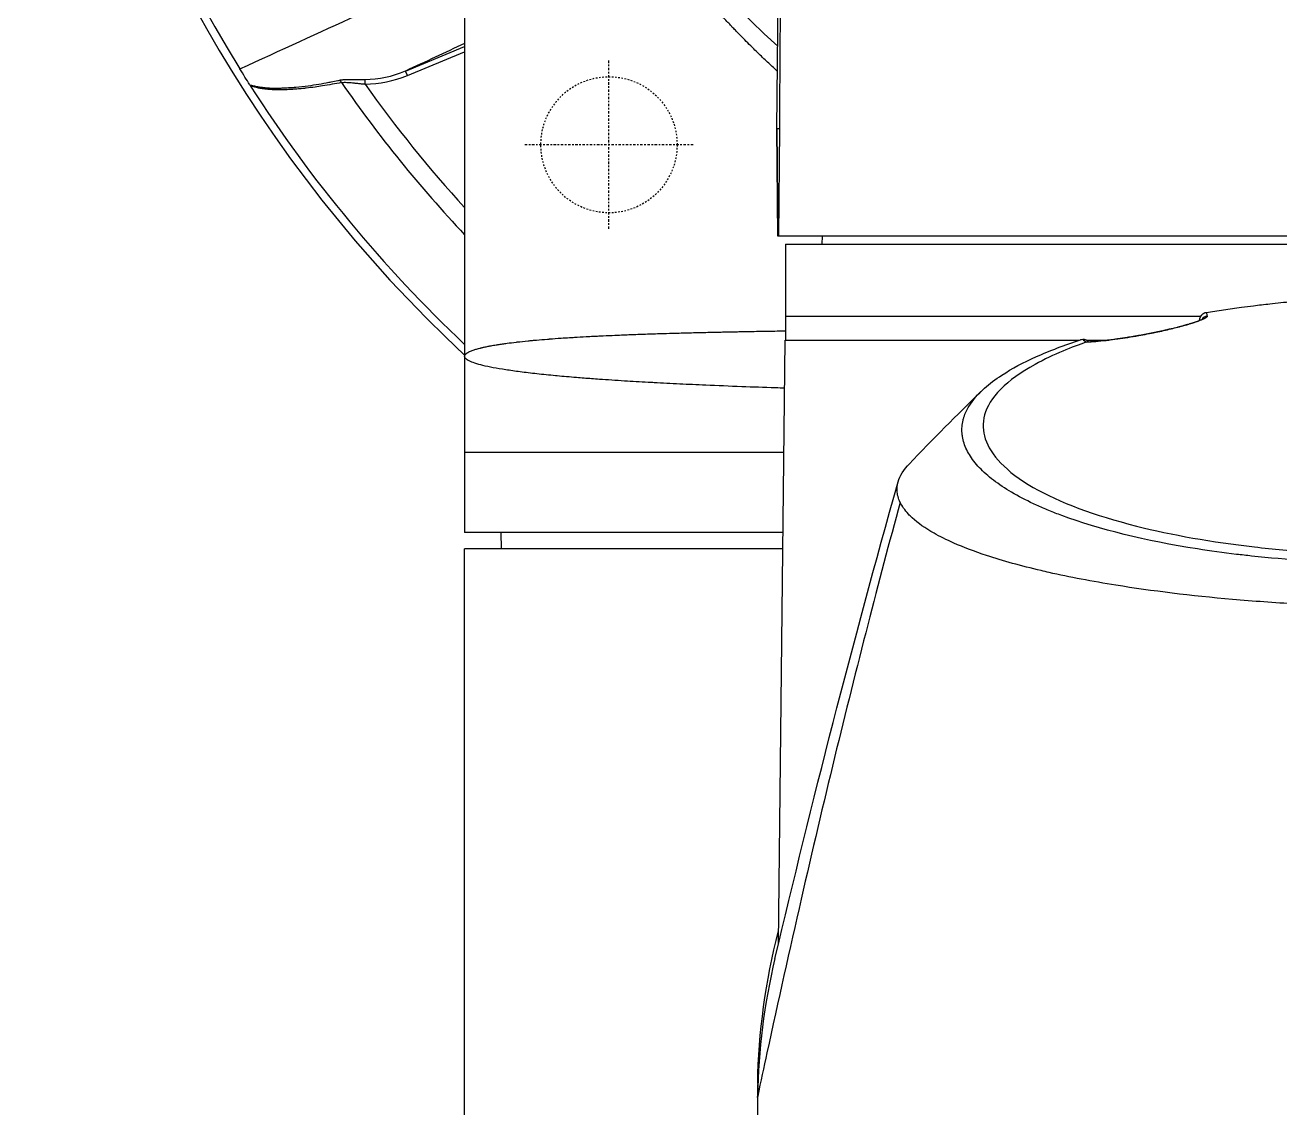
# Model space of a CAD drawing. Header units: millimetres. Extents: x 0 to 4378, y 0 to 2376.
# Drawn here: x 690.8 to 769.1, y 2056.3 to 2123.9 of the extents above; entities that cross this region are included whole.
import ezdxf

# ---------------------------------------------------------------- set-up
doc = ezdxf.new("R2010")
doc.units = ezdxf.units.MM
doc.header["$LTSCALE"] = 0.2
doc.linetypes.add('CENTER2', pattern=[1.125, 0.75, -0.125, 0.125, -0.125])
doc.linetypes.add('HIDDEN', pattern=[0.375, 0.25, -0.125])
doc.layers.add('02_Center Line', color=1, linetype='CENTER2')
doc.layers.add('03_Hidden Line', color=2, linetype='HIDDEN')

# ---------------------------------------------------------------- blocks, each defined once
blk = doc.blocks.new('A$Ce3085cef_1')
for p, q in [((-59, 0), (-59, -74.2)), ((-39.525, -49.001), (-39.136, -12.686)), ((-62.686, -45.397), (-59, -43.87)), ((-62.572, -45.674), (-59, -44.194)), ((-65.213, -46.213), (-65.214, -45.922)), ((-62.572, -45.674), (-62.686, -45.397)), ((-39.372, -49), (-39.525, -49.001)), ((-39.467, -55.7), (-39.525, -49.001)), ((-39.525, -49.001), (-39.467, -55.7)), ((-39.372, -49), (-39.432, -55.7)), ((-39.432, -55.7), (-39.467, -55.7)), ((-39.467, -55.7), (-39.467, -55.7)), ((39.467, -55.7), (-39.432, -55.7)), ((-39, -56.2), (39, -56.2)), ((-39, -56.2), (-39, -62.2)), ((-36.713, -55.7), (-36.721, -56.2)), ((-39, -60.7), (-13.099, -60.7)), ((-45.328, -61.735), (-45.328, -61.736)), ((-44.999, -61.727), (-44.999, -61.727)), ((-44.949, -61.726), (-44.949, -61.726)), ((-39.426, -99.837), (-39.006, -62.2)), ((-39.006, -62.2), (-20.658, -62.2)), ((-20.217, -62.2), (-18.969, -62.2)), ((-39.084, -69.2), (-59, -69.2)), ((-39.14, -74.2), (-59, -74.2)), ((-56.695, -75.2), (-56.713, -74.2)), ((-39.151, -75.2), (-59, -75.2)), ((-59, -148.4), (-59, -75.2)), ((-40.731, -109.446), (-40.731, -109.607))]:
    blk.add_line(p, q)
for radius, start, end in [(86.413, 313.06048, 226.93952), (59, 311.98884, 228.01116), (85.907, 148.20478, 211.79522), (81.076, 214.66612, 223.30498), (85.917, 212.63635, 226.62982), (79.927, 215.32313, 222.42381), (85.917, 228.00599, 228.00606)]:
    blk.add_arc((0, 0), radius, start, end)
for centre, major_axis, ratio, start_param, end_param in [((-67.608, -38.023), (1.196, 4.862), 0.9987, 3.28685, 3.286852), ((-66.872, -46.246), (-0.06, 0.294), 0.73863, 5.018432, 5.756015), ((-67.613, -14.18), (-2.944, 31.713), 0.454366, 3.103899, 3.281624), ((-67.821, -13.502), (-3.259, 32.677), 0.454652, 3.098, 3.27804), ((-72.214, -46.522), (-0.23, 0.343), 0.030296, 0.66307, 0.975161), ((-21.93, -508.296), (-9.688, -453.026), 0.011352, 3.300548, 3.300598), ((-12.618, -61.179), (-0.486, -0.116), 0.997252, 4.629129, 5.460146), ((-12.816, -60.673), (0.305, 0.13), 0.521676, 1.145879, 1.358318), ((-20.231, -62.402), (0.504, -0.094), 0.468371, 2.110491, 2.429026), ((-17.669, -61.618), (-3.368, 0.401), 0.417962, 0.649788, 0.766914), ((-19.629, -62.715), (0.693, -0.344), 0.329696, 2.707499, 2.831937), ((-16.875, -62.395), (-0.087, 0.492), 0.186346, 0, 0.125053)]:
    blk.add_ellipse(centre, major_axis=major_axis, ratio=ratio, start_param=start_param, end_param=end_param)
for points, knots in [([(-39.487, -45.42), (-39.573, -45.341), (-39.659, -45.262), (-39.745, -45.182), (-39.941, -45), (-40.138, -44.815), (-40.335, -44.628), (-40.547, -44.425), (-40.759, -44.22), (-40.972, -44.011), (-41.221, -43.766), (-41.47, -43.517), (-41.719, -43.263), (-41.787, -43.194), (-41.855, -43.125), (-41.921, -43.057), (-41.989, -42.987), (-42.055, -42.919), (-42.117, -42.854), (-42.187, -42.782), (-42.252, -42.714), (-42.31, -42.653), (-42.322, -42.64), (-42.334, -42.628), (-42.346, -42.615), (-42.368, -42.592), (-42.39, -42.568), (-42.413, -42.545), (-42.492, -42.462), (-42.568, -42.38), (-42.643, -42.3), (-42.74, -42.197), (-42.834, -42.097), (-42.925, -41.998), (-43.019, -41.896), (-43.11, -41.797), (-43.201, -41.697), (-43.286, -41.605), (-43.369, -41.512), (-43.453, -41.419), (-43.797, -41.037), (-44.143, -40.642), (-44.491, -40.235), (-44.833, -39.833), (-45.177, -39.419), (-45.521, -38.992), (-45.756, -38.702), (-45.991, -38.405), (-46.226, -38.102), (-46.328, -37.97), (-46.431, -37.836), (-46.533, -37.702), (-46.866, -37.264), (-47.199, -36.814), (-47.531, -36.352), (-47.675, -36.151), (-47.819, -35.949), (-47.962, -35.744), (-48.144, -35.483), (-48.325, -35.22), (-48.506, -34.952), (-48.69, -34.678), (-48.874, -34.401), (-49.057, -34.12), (-49.233, -33.849), (-49.409, -33.574), (-49.584, -33.295), (-49.725, -33.069), (-49.866, -32.841), (-50.007, -32.61), (-50.122, -32.42), (-50.237, -32.229), (-50.352, -32.036), (-50.544, -31.711), (-50.736, -31.381), (-50.926, -31.046), (-50.981, -30.95), (-51.035, -30.854), (-51.089, -30.758), (-51.333, -30.323), (-51.574, -29.88), (-51.812, -29.429), (-52.031, -29.014), (-52.247, -28.592), (-52.461, -28.163), (-52.526, -28.033), (-52.591, -27.902), (-52.655, -27.771), (-52.928, -27.213), (-53.197, -26.642), (-53.459, -26.06), (-53.54, -25.881), (-53.62, -25.702), (-53.699, -25.522), (-53.875, -25.122), (-54.048, -24.716), (-54.219, -24.304), (-54.316, -24.068), (-54.413, -23.83), (-54.509, -23.591), (-54.609, -23.341), (-54.708, -23.089), (-54.805, -22.835), (-54.942, -22.478), (-55.077, -22.117), (-55.209, -21.752), (-55.406, -21.211), (-55.597, -20.66), (-55.782, -20.101), (-55.808, -20.024), (-55.834, -19.946), (-55.859, -19.869), (-56.064, -19.241), (-56.262, -18.603), (-56.451, -17.954), (-56.512, -17.744), (-56.573, -17.533), (-56.632, -17.321), (-56.755, -16.884), (-56.874, -16.441), (-56.989, -15.995), (-57.116, -15.5), (-57.238, -15), (-57.355, -14.494), (-57.393, -14.331), (-57.43, -14.168), (-57.466, -14.004), (-57.608, -13.367), (-57.742, -12.721), (-57.866, -12.067), (-57.895, -11.92), (-57.922, -11.772), (-57.949, -11.623), (-58.048, -11.082), (-58.141, -10.535), (-58.227, -9.983), (-58.292, -9.571), (-58.352, -9.155), (-58.409, -8.737), (-58.539, -7.786), (-58.649, -6.819), (-58.737, -5.838), (-58.781, -5.357), (-58.819, -4.872), (-58.852, -4.384), (-58.87, -4.11), (-58.887, -3.836), (-58.902, -3.561), (-58.914, -3.35), (-58.925, -3.138), (-58.934, -2.926), (-58.956, -2.442), (-58.972, -1.955), (-58.984, -1.464), (-58.984, -1.434), (-58.985, -1.404), (-58.985, -1.374), (-58.99, -1.16), (-58.993, -0.947), (-58.996, -0.732), (-58.997, -0.611), (-58.998, -0.489), (-58.999, -0.366), (-59, -0.244), (-59, -0.121), (-59, 0)], [0.7300236, 0.7300236, 0.7300236, 0.7300236, 0.7317897, 0.7317897, 0.7317897, 0.7358249, 0.7358249, 0.7358249, 0.7401759, 0.7401759, 0.7401759, 0.7452724, 0.7452724, 0.7452724, 0.7466567, 0.7466567, 0.7466567, 0.7480812, 0.7480812, 0.7480812, 0.749665, 0.749665, 0.749665, 0.75, 0.75, 0.75, 0.7506459, 0.7506459, 0.7506459, 0.7529589, 0.7529589, 0.7529589, 0.755946, 0.755946, 0.755946, 0.7589945, 0.7589945, 0.7589945, 0.7618354, 0.7618354, 0.7618354, 0.7735028, 0.7735028, 0.7735028, 0.7850031, 0.7850031, 0.7850031, 0.7928389, 0.7928389, 0.7928389, 0.7962581, 0.7962581, 0.7962581, 0.8073769, 0.8073769, 0.8073769, 0.8121909, 0.8121909, 0.8121909, 0.818295, 0.818295, 0.818295, 0.8245188, 0.8245188, 0.8245188, 0.8305121, 0.8305121, 0.8305121, 0.8353667, 0.8353667, 0.8353667, 0.8393489, 0.8393489, 0.8393489, 0.8460586, 0.8460586, 0.8460586, 0.8479754, 0.8479754, 0.8479754, 0.8566014, 0.8566014, 0.8566014, 0.8645334, 0.8645334, 0.8645334, 0.8669361, 0.8669361, 0.8669361, 0.8771565, 0.8771565, 0.8771565, 0.8802819, 0.8802819, 0.8802819, 0.8872176, 0.8872176, 0.8872176, 0.891197, 0.891197, 0.891197, 0.895347, 0.895347, 0.895347, 0.9011786, 0.9011786, 0.9011786, 0.9098402, 0.9098402, 0.9098402, 0.9110384, 0.9110384, 0.9110384, 0.9207209, 0.9207209, 0.9207209, 0.9238523, 0.9238523, 0.9238523, 0.9303112, 0.9303112, 0.9303112, 0.9374604, 0.9374604, 0.9374604, 0.9397577, 0.9397577, 0.9397577, 0.9486937, 0.9486937, 0.9486937, 0.9507087, 0.9507087, 0.9507087, 0.9580528, 0.9580528, 0.9580528, 0.9635355, 0.9635355, 0.9635355, 0.9759881, 0.9759881, 0.9759881, 0.9820931, 0.9820931, 0.9820931, 0.9855078, 0.9855078, 0.9855078, 0.9881263, 0.9881263, 0.9881263, 0.9940946, 0.9940946, 0.9940946, 0.9944613, 0.9944613, 0.9944613, 0.9970645, 0.9970645, 0.9970645, 0.9985406, 0.9985406, 0.9985406, 1, 1, 1, 1]), ([(-39.109, -12.78), (-39.121, -14.324), (-39.133, -15.876), (-39.168, -20.41), (-39.19, -23.415), (-39.235, -29.489), (-39.258, -32.558), (-39.302, -38.763), (-39.324, -41.899), (-39.355, -46.371), (-39.363, -47.683), (-39.372, -49)], [0.2717126, 0.2717126, 0.2717126, 0.2717126, 0.3686379, 0.3686379, 0.5533958, 0.5533958, 0.738344, 0.738344, 0.9235709, 0.9235709, 1, 1, 1, 1]), ([(-72.401, -46.256), (-72.497, -46.101), (-72.596, -45.94), (-72.699, -45.773), (-72.803, -45.606), (-72.909, -45.435), (-73.015, -45.263)], [-0.1212579, -0.1212579, -0.1212579, -0.1212579, -0.0607336, -0.0607336, -0.0607336, 0, 0, 0, 0]), ([(-72.401, -46.256), (-72.325, -46.278), (-72.248, -46.298), (-72.17, -46.317), (-72.09, -46.335), (-72.01, -46.352), (-71.928, -46.367), (-71.849, -46.382), (-71.77, -46.394), (-71.689, -46.405), (-71.653, -46.41), (-71.616, -46.415), (-71.579, -46.42), (-71.537, -46.424), (-71.495, -46.429), (-71.452, -46.433), (-71.378, -46.44), (-71.303, -46.446), (-71.226, -46.451), (-71.205, -46.452), (-71.184, -46.453), (-71.163, -46.455), (-71.118, -46.457), (-71.076, -46.459), (-71.034, -46.46), (-71.005, -46.461), (-70.976, -46.462), (-70.948, -46.462), (-70.903, -46.463), (-70.858, -46.464), (-70.814, -46.464), (-70.768, -46.464), (-70.723, -46.464), (-70.677, -46.463), (-70.64, -46.463), (-70.603, -46.462), (-70.565, -46.462), (-70.487, -46.46), (-70.406, -46.457), (-70.323, -46.454), (-70.242, -46.451), (-70.159, -46.446), (-70.074, -46.441), (-70.015, -46.438), (-69.955, -46.434), (-69.894, -46.43), (-69.775, -46.422), (-69.656, -46.412), (-69.536, -46.401), (-69.28, -46.378), (-69.021, -46.348), (-68.758, -46.313), (-68.542, -46.284), (-68.323, -46.252), (-68.101, -46.215), (-67.893, -46.181), (-67.682, -46.143), (-67.468, -46.102), (-67.421, -46.093), (-67.374, -46.084), (-67.327, -46.075), (-67.19, -46.048), (-67.052, -46.02), (-66.912, -45.99), (-66.88, -45.984), (-66.847, -45.977), (-66.815, -45.97)], [0, 0, 0, 0, 0.0495997, 0.0495997, 0.0495997, 0.0996998, 0.0996998, 0.0996998, 0.1479286, 0.1479286, 0.1479286, 0.1695977, 0.1695977, 0.1695977, 0.1944017, 0.1944017, 0.1944017, 0.2379078, 0.2379078, 0.2379078, 0.25, 0.25, 0.25, 0.2753771, 0.2753771, 0.2753771, 0.2932173, 0.2932173, 0.2932173, 0.3221041, 0.3221041, 0.3221041, 0.3516573, 0.3516573, 0.3516573, 0.375, 0.375, 0.375, 0.4227995, 0.4227995, 0.4227995, 0.4685914, 0.4685914, 0.4685914, 0.5, 0.5, 0.5, 0.5610134, 0.5610134, 0.5610134, 0.691371, 0.691371, 0.691371, 0.7986024, 0.7986024, 0.7986024, 0.8993012, 0.8993012, 0.8993012, 0.9212891, 0.9212891, 0.9212891, 0.9852311, 0.9852311, 0.9852311, 1, 1, 1, 1]), ([(-66.683, -46.115), (-66.88, -46.156), (-67.075, -46.193), (-67.266, -46.228), (-67.47, -46.265), (-67.67, -46.3), (-67.868, -46.331), (-68.025, -46.355), (-68.179, -46.378), (-68.332, -46.399), (-68.519, -46.425), (-68.702, -46.448), (-68.883, -46.468), (-68.958, -46.476), (-69.032, -46.484), (-69.105, -46.491), (-69.223, -46.503), (-69.341, -46.514), (-69.456, -46.523), (-69.464, -46.524), (-69.471, -46.524), (-69.478, -46.525), (-69.515, -46.528), (-69.55, -46.53), (-69.584, -46.533), (-69.618, -46.535), (-69.651, -46.538), (-69.686, -46.54), (-69.717, -46.542), (-69.75, -46.544), (-69.785, -46.547), (-69.803, -46.548), (-69.823, -46.549), (-69.842, -46.55), (-69.944, -46.556), (-70.041, -46.561), (-70.135, -46.565), (-70.249, -46.569), (-70.359, -46.572), (-70.463, -46.573), (-70.618, -46.575), (-70.764, -46.573), (-70.901, -46.567), (-70.97, -46.564), (-71.036, -46.561), (-71.102, -46.557), (-71.153, -46.553), (-71.204, -46.55), (-71.254, -46.545), (-71.301, -46.541), (-71.346, -46.536), (-71.388, -46.532), (-71.427, -46.528), (-71.464, -46.523), (-71.501, -46.519), (-71.537, -46.514), (-71.572, -46.509), (-71.606, -46.504), (-71.639, -46.499), (-71.672, -46.494), (-71.705, -46.489), (-71.73, -46.485), (-71.755, -46.48), (-71.781, -46.475), (-71.829, -46.466), (-71.878, -46.457), (-71.928, -46.446), (-71.977, -46.435), (-72.026, -46.423), (-72.077, -46.411), (-72.124, -46.399), (-72.173, -46.386), (-72.222, -46.373), (-72.265, -46.361), (-72.308, -46.349), (-72.352, -46.335)], [0, 0, 0, 0, 0.0860212, 0.0860212, 0.0860212, 0.1773867, 0.1773867, 0.1773867, 0.25, 0.25, 0.25, 0.3384981, 0.3384981, 0.3384981, 0.375, 0.375, 0.375, 0.4338257, 0.4338257, 0.4338257, 0.4375, 0.4375, 0.4375, 0.4562759, 0.4562759, 0.4562759, 0.4745582, 0.4745582, 0.4745582, 0.4912236, 0.4912236, 0.4912236, 0.5, 0.5, 0.5, 0.5445312, 0.5445312, 0.5445312, 0.5987815, 0.5987815, 0.5987815, 0.6787887, 0.6787887, 0.6787887, 0.7184514, 0.7184514, 0.7184514, 0.75, 0.75, 0.75, 0.7796611, 0.7796611, 0.7796611, 0.8067015, 0.8067015, 0.8067015, 0.832703, 0.832703, 0.832703, 0.8569704, 0.8569704, 0.8569704, 0.875, 0.875, 0.875, 0.9087868, 0.9087868, 0.9087868, 0.9416334, 0.9416334, 0.9416334, 0.9729024, 0.9729024, 0.9729024, 0.9999998, 0.9999998, 0.9999998, 0.9999998]), ([(-66.815, -45.97), (-66.792, -45.965), (-66.768, -45.96), (-66.743, -45.956), (-66.719, -45.952), (-66.693, -45.949), (-66.667, -45.946), (-66.64, -45.942), (-66.612, -45.939), (-66.584, -45.937), (-66.554, -45.934), (-66.524, -45.932), (-66.493, -45.93), (-66.461, -45.928), (-66.427, -45.926), (-66.393, -45.925), (-66.359, -45.924), (-66.323, -45.923), (-66.288, -45.922), (-66.25, -45.921), (-66.212, -45.921), (-66.174, -45.92), (-66.142, -45.92), (-66.11, -45.92), (-66.078, -45.92), (-66.032, -45.919), (-65.985, -45.92), (-65.938, -45.92), (-65.889, -45.92), (-65.84, -45.92), (-65.791, -45.92), (-65.741, -45.921), (-65.692, -45.921), (-65.641, -45.921), (-65.592, -45.922), (-65.543, -45.922), (-65.493, -45.922), (-65.447, -45.922), (-65.4, -45.922), (-65.354, -45.922), (-65.307, -45.922), (-65.261, -45.922), (-65.214, -45.922)], [0, 0, 0, 0, 0.0625, 0.0625, 0.0625, 0.122015, 0.122015, 0.122015, 0.182135, 0.182135, 0.182135, 0.243265, 0.243265, 0.243265, 0.307449, 0.307449, 0.307449, 0.372844, 0.372844, 0.372844, 0.441719, 0.441719, 0.441719, 0.5, 0.5, 0.5, 0.584963, 0.584963, 0.584963, 0.67216, 0.67216, 0.67216, 0.759214, 0.759214, 0.759214, 0.843896, 0.843896, 0.843896, 0.922454, 0.922454, 0.922454, 1, 1, 1, 1]), ([(-66.683, -46.115), (-66.647, -46.111), (-66.607, -46.107), (-66.566, -46.105), (-66.521, -46.103), (-66.473, -46.102), (-66.424, -46.103), (-66.373, -46.104), (-66.319, -46.106), (-66.264, -46.109), (-66.207, -46.112), (-66.147, -46.117), (-66.087, -46.122), (-66.023, -46.127), (-65.959, -46.134), (-65.893, -46.141), (-65.823, -46.148), (-65.752, -46.156), (-65.681, -46.164), (-65.608, -46.172), (-65.534, -46.181), (-65.46, -46.188), (-65.385, -46.197), (-65.309, -46.204), (-65.235, -46.211), (-65.227, -46.211), (-65.22, -46.212), (-65.213, -46.213)], [0, 0, 0, 0, 0.1043306, 0.1043306, 0.1043306, 0.2162892, 0.2162892, 0.2162892, 0.331368, 0.331368, 0.331368, 0.4511731, 0.4511731, 0.4511731, 0.5760639, 0.5760639, 0.5760639, 0.7087184, 0.7087184, 0.7087184, 0.8454444, 0.8454444, 0.8454444, 0.9861051, 0.9861051, 0.9861051, 1, 1, 1, 1]), ([(-12.752, -60.474), (-12.397, -60.413), (-12.036, -60.355), (-11.305, -60.243), (-10.935, -60.19), (-10.31, -60.105), (-10.055, -60.072), (-9.47, -59.999), (-9.131, -59.959), (-8.329, -59.87), (-7.868, -59.822), (-7.141, -59.754), (-6.871, -59.73), (-5.643, -59.628), (-4.67, -59.563), (-2.705, -59.47), (-1.713, -59.441), (-0.601, -59.431), (-0.363, -59.429), (-0.124, -59.428), (-0.005, -59.428)], [-1.261636, -1.261636, -1.261636, -1.261636, -1.140232, -1.140232, -1.018717, -1.018717, -0.937038, -0.937038, -0.825786, -0.825786, -0.677804, -0.677804, -0.594491, -0.594491, -0.297871, -0.297871, 0, 0, 0.035566, 0.071132, 0.071132, 0.071132, 0.071132]), ([(-12.692, -60.686), (-12.691, -60.692), (-12.691, -60.699), (-12.694, -60.713), (-12.698, -60.72), (-12.707, -60.735), (-12.714, -60.743), (-12.73, -60.759), (-12.739, -60.768), (-12.761, -60.785), (-12.774, -60.794), (-12.802, -60.812), (-12.818, -60.821), (-12.847, -60.837), (-12.86, -60.844), (-12.887, -60.858), (-12.901, -60.865), (-12.936, -60.882), (-12.959, -60.892), (-13.008, -60.914), (-13.034, -60.925), (-13.088, -60.947), (-13.116, -60.958), (-13.174, -60.98), (-13.203, -60.991), (-13.266, -61.014), (-13.301, -61.026), (-13.37, -61.05), (-13.405, -61.062), (-13.445, -61.075), (-13.449, -61.076), (-13.476, -61.085), (-13.5, -61.093), (-13.547, -61.108), (-13.571, -61.116), (-13.62, -61.131), (-13.645, -61.139), (-13.682, -61.151), (-13.694, -61.154), (-13.732, -61.166), (-13.758, -61.174), (-13.811, -61.189), (-13.838, -61.197), (-13.882, -61.21), (-13.899, -61.215), (-13.942, -61.227), (-13.967, -61.235), (-14.019, -61.249), (-14.045, -61.257), (-14.097, -61.271), (-14.123, -61.278), (-14.177, -61.293), (-14.203, -61.3), (-14.258, -61.315), (-14.286, -61.322), (-14.325, -61.333), (-14.336, -61.336), (-14.375, -61.346), (-14.404, -61.354), (-14.463, -61.369), (-14.493, -61.377), (-14.533, -61.387), (-14.542, -61.389), (-14.609, -61.406), (-14.668, -61.421), (-14.787, -61.451), (-14.846, -61.465), (-14.932, -61.486), (-14.958, -61.492), (-15.008, -61.504), (-15.031, -61.509), (-15.076, -61.52), (-15.099, -61.525), (-15.128, -61.532), (-15.135, -61.533), (-15.164, -61.54), (-15.186, -61.545), (-15.232, -61.556), (-15.255, -61.561), (-15.303, -61.572), (-15.327, -61.577), (-15.377, -61.589), (-15.403, -61.594), (-15.438, -61.602), (-15.447, -61.604), (-15.497, -61.615), (-15.538, -61.624), (-15.638, -61.646), (-15.696, -61.659), (-15.76, -61.672), (-15.764, -61.673), (-15.788, -61.678), (-15.806, -61.682), (-15.842, -61.69), (-15.86, -61.693), (-15.895, -61.701), (-15.913, -61.704), (-15.949, -61.712), (-15.966, -61.715), (-16.003, -61.723), (-16.021, -61.727), (-16.056, -61.734), (-16.073, -61.737), (-16.226, -61.768), (-16.363, -61.795), (-16.637, -61.848), (-16.775, -61.873), (-16.933, -61.901), (-16.953, -61.905), (-16.973, -61.908)], [0, 0, 0, 0, 0.038115, 0.038115, 0.075605, 0.075605, 0.112655, 0.112655, 0.149359, 0.149359, 0.186016, 0.186016, 0.222871, 0.222871, 0.25, 0.25, 0.275957, 0.275957, 0.314389, 0.314389, 0.352947, 0.352947, 0.390327, 0.390327, 0.425518, 0.425518, 0.462759, 0.462759, 0.49675, 0.49675, 0.5, 0.5, 0.521578, 0.521578, 0.543031, 0.543031, 0.564061, 0.564061, 0.573987, 0.573987, 0.594266, 0.594266, 0.613774, 0.613774, 0.625, 0.625, 0.642214, 0.642214, 0.659554, 0.659554, 0.67675, 0.67675, 0.693701, 0.693701, 0.7101, 0.7101, 0.716202, 0.716202, 0.731672, 0.731672, 0.746156, 0.746156, 0.75, 0.75, 0.776323, 0.776323, 0.801617, 0.801617, 0.8125, 0.8125, 0.822297, 0.822297, 0.832341, 0.832341, 0.835296, 0.835296, 0.845222, 0.845222, 0.854706, 0.854706, 0.863836, 0.863836, 0.872439, 0.872439, 0.875, 0.875, 0.887583, 0.887583, 0.904963, 0.904963, 0.90625, 0.90625, 0.911965, 0.911965, 0.917839, 0.917839, 0.923591, 0.923591, 0.928893, 0.928893, 0.933682, 0.933682, 0.9375, 0.9375, 0.966767, 0.966767, 0.995836, 0.995836, 1, 1, 1, 1]), ([(-16.962, -61.903), (-16.614, -61.841), (-16.25, -61.771), (-15.568, -61.629), (-15.24, -61.555), (-14.647, -61.413), (-14.374, -61.342), (-13.887, -61.207), (-13.672, -61.141), (-13.301, -61.018), (-13.153, -60.959), (-13.016, -60.895), (-12.984, -60.875), (-12.98, -60.872), (-12.98, -60.872), (-12.98, -60.872)], [0, 0, 0, 0, 0.1080701, 0.1080701, 0.2113878, 0.2113878, 0.313987, 0.313987, 0.4245448, 0.4245448, 0.5528609, 0.5528609, 0.6252612, 0.6252612, 0.6304092, 0.6304092, 0.6304092, 0.6304092]), ([(-12.818, -60.49), (-12.829, -60.493), (-12.841, -60.497), (-12.853, -60.501), (-12.865, -60.506), (-12.877, -60.511), (-12.89, -60.517), (-12.902, -60.522), (-12.914, -60.529), (-12.927, -60.536), (-12.939, -60.543), (-12.952, -60.551), (-12.964, -60.559), (-12.975, -60.567), (-12.985, -60.575), (-12.996, -60.583), (-13.006, -60.592), (-13.015, -60.6), (-13.025, -60.609), (-13.034, -60.618), (-13.042, -60.627), (-13.05, -60.636), (-13.052, -60.638), (-13.054, -60.64), (-13.056, -60.642), (-13.063, -60.651), (-13.07, -60.659), (-13.076, -60.667), (-13.08, -60.672), (-13.083, -60.677), (-13.086, -60.681), (-13.089, -60.685), (-13.092, -60.689), (-13.095, -60.693), (-13.097, -60.697), (-13.1, -60.701), (-13.103, -60.706), (-13.105, -60.71), (-13.108, -60.715), (-13.111, -60.72), (-13.114, -60.725), (-13.117, -60.73), (-13.12, -60.736), (-13.123, -60.742), (-13.126, -60.749), (-13.13, -60.756), (-13.133, -60.762), (-13.136, -60.77), (-13.14, -60.778), (-13.143, -60.786), (-13.147, -60.795), (-13.15, -60.805), (-13.155, -60.819), (-13.159, -60.831), (-13.162, -60.843), (-13.165, -60.855), (-13.167, -60.867), (-13.169, -60.877), (-13.172, -60.888), (-13.173, -60.898), (-13.174, -60.907), (-13.175, -60.917), (-13.176, -60.925), (-13.177, -60.932), (-13.177, -60.939), (-13.178, -60.945), (-13.178, -60.95), (-13.178, -60.954), (-13.178, -60.958), (-13.178, -60.96), (-13.178, -60.962), (-13.178, -60.963), (-13.178, -60.963)], [0.0000384, 0.0000384, 0.0000384, 0.0000384, 0.0626256, 0.0626256, 0.0626256, 0.1247706, 0.1247706, 0.1247706, 0.1863321, 0.1863321, 0.1863321, 0.2499394, 0.2499394, 0.2499394, 0.3089338, 0.3089338, 0.3089338, 0.3673948, 0.3673948, 0.3673948, 0.4262297, 0.4262297, 0.4262297, 0.4407612, 0.4407612, 0.4407612, 0.5, 0.5, 0.5, 0.534744, 0.534744, 0.534744, 0.5713232, 0.5713232, 0.5713232, 0.6072655, 0.6072655, 0.6072655, 0.6407709, 0.6407709, 0.6407709, 0.6705082, 0.6705082, 0.6705082, 0.6985535, 0.6985535, 0.6985535, 0.7242768, 0.7242768, 0.7242768, 0.75, 0.75, 0.75, 0.783676, 0.783676, 0.783676, 0.8192693, 0.8192693, 0.8192693, 0.8568548, 0.8568548, 0.8568548, 0.8967059, 0.8967059, 0.8967059, 0.9370394, 0.9370394, 0.9370394, 0.9773546, 0.9773546, 0.9773546, 1, 1, 1, 1]), ([(-59, -63.2), (-59, -63.196), (-59, -63.191), (-58.999, -63.185), (-58.999, -63.184), (-58.998, -63.176), (-58.997, -63.17), (-58.993, -63.152), (-58.989, -63.141), (-58.978, -63.117), (-58.971, -63.105), (-58.962, -63.093), (-58.961, -63.092), (-58.953, -63.08), (-58.944, -63.07), (-58.912, -63.036), (-58.885, -63.013), (-58.819, -62.968), (-58.781, -62.945), (-58.705, -62.907), (-58.671, -62.891), (-58.567, -62.847), (-58.492, -62.819), (-58.343, -62.769), (-58.271, -62.748), (-58.151, -62.714), (-58.107, -62.702), (-58.035, -62.684), (-58.009, -62.677), (-57.971, -62.668), (-57.96, -62.665), (-57.923, -62.656), (-57.896, -62.65), (-57.839, -62.637), (-57.81, -62.63), (-57.698, -62.605), (-57.614, -62.588), (-57.494, -62.564), (-57.462, -62.557), (-57.405, -62.547), (-57.38, -62.542), (-57.251, -62.518), (-57.141, -62.499), (-56.994, -62.475), (-56.96, -62.47), (-56.831, -62.45), (-56.734, -62.435), (-56.544, -62.408), (-56.452, -62.395), (-56.174, -62.358), (-55.982, -62.335), (-55.766, -62.31), (-55.747, -62.307), (-55.508, -62.28), (-55.278, -62.256), (-54.999, -62.228), (-54.958, -62.224), (-54.88, -62.217), (-54.844, -62.213), (-54.775, -62.207), (-54.743, -62.204), (-54.681, -62.198), (-54.648, -62.195), (-54.584, -62.189), (-54.553, -62.186), (-54.517, -62.183), (-54.513, -62.183), (-54.291, -62.163), (-54.068, -62.144), (-53.816, -62.124), (-53.792, -62.123), (-53.746, -62.119), (-53.723, -62.117), (-53.466, -62.097), (-53.227, -62.08), (-52.812, -62.051), (-52.638, -62.04), (-52.362, -62.022), (-52.26, -62.016), (-51.917, -61.995), (-51.672, -61.981), (-51.38, -61.965), (-51.335, -61.963), (-51.224, -61.957), (-51.157, -61.954), (-50.965, -61.944), (-50.84, -61.937), (-50.611, -61.926), (-50.507, -61.921), (-50.386, -61.915), (-50.369, -61.915), (-50.112, -61.903), (-49.869, -61.892), (-49.612, -61.881), (-49.598, -61.88), (-49.422, -61.873), (-49.258, -61.866), (-48.799, -61.847), (-48.501, -61.836), (-48.123, -61.822), (-48.043, -61.819), (-47.632, -61.804), (-47.301, -61.793), (-46.722, -61.775), (-46.474, -61.767), (-46.193, -61.759), (-46.16, -61.758), (-45.788, -61.748), (-45.45, -61.739), (-44.771, -61.721), (-44.431, -61.713), (-43.749, -61.697), (-43.406, -61.69), (-42.971, -61.681), (-42.875, -61.679), (-42.683, -61.675), (-42.586, -61.673), (-42.463, -61.67), (-42.438, -61.67), (-42.328, -61.668), (-42.243, -61.666), (-42.103, -61.663), (-42.046, -61.662), (-41.928, -61.66), (-41.869, -61.659), (-41.779, -61.657), (-41.749, -61.657), (-41.309, -61.648), (-40.898, -61.641), (-40.437, -61.633), (-40.386, -61.632), (-39.969, -61.626), (-39.605, -61.62), (-39.161, -61.613), (-39.08, -61.612), (-39, -61.611)], [0, 0, 0, 0, 0.0012814, 0.0012814, 0.0017415, 0.0017415, 0.0034988, 0.0034988, 0.0070467, 0.0070467, 0.0106522, 0.0106522, 0.0109631, 0.0109631, 0.0141837, 0.0141837, 0.0213771, 0.0213771, 0.0286463, 0.0286463, 0.0339572, 0.0339572, 0.0434424, 0.0434424, 0.0510398, 0.0510398, 0.0552919, 0.0552919, 0.05767, 0.05767, 0.0586372, 0.0586372, 0.0609577, 0.0609577, 0.0634391, 0.0634391, 0.0701014, 0.0701014, 0.0725052, 0.0725052, 0.07428, 0.07428, 0.0818739, 0.0818739, 0.0840868, 0.0840868, 0.090289, 0.090289, 0.0958415, 0.0958415, 0.1067075, 0.1067075, 0.1077009, 0.1077009, 0.119724, 0.119724, 0.1217971, 0.1217971, 0.1235333, 0.1235333, 0.125, 0.125, 0.1262598, 0.1262598, 0.1273818, 0.1273818, 0.1275195, 0.1275195, 0.1351712, 0.1351712, 0.1359805, 0.1359805, 0.1367264, 0.1367264, 0.144549, 0.144549, 0.150055, 0.150055, 0.1532298, 0.1532298, 0.160733, 0.160733, 0.1620884, 0.1620884, 0.1640909, 0.1640909, 0.1678459, 0.1678459, 0.1709154, 0.1709154, 0.1714135, 0.1714135, 0.1785232, 0.1785232, 0.1789216, 0.1789216, 0.183661, 0.183661, 0.1922169, 0.1922169, 0.194515, 0.194515, 0.2039645, 0.2039645, 0.2110305, 0.2110305, 0.2119806, 0.2119806, 0.2216374, 0.2216374, 0.231411, 0.231411, 0.241374, 0.241374, 0.2441835, 0.2441835, 0.2469641, 0.2469641, 0.2476621, 0.2476621, 0.25, 0.25, 0.251351, 0.251351, 0.2525954, 0.2525954, 0.2532003, 0.2532003, 0.2615735, 0.2615735, 0.2626137, 0.2626137, 0.2700728, 0.2700728, 0.2717235, 0.2717235, 0.2717235, 0.2717235]), ([(-3.068, -76.105), (-3.654, -76.089), (-4.237, -76.069), (-5.398, -76.016), (-5.976, -75.985), (-7.696, -75.874), (-8.824, -75.777), (-10.238, -75.626), (-10.551, -75.591), (-11.689, -75.454), (-12.5, -75.342), (-16.549, -74.707), (-19.429, -73.997), (-22.029, -73.031), (-22.301, -72.925), (-22.832, -72.707), (-23.087, -72.597), (-23.836, -72.256), (-24.302, -72.019), (-25.154, -71.532), (-25.54, -71.283), (-26.232, -70.772), (-26.536, -70.512), (-27.062, -69.981), (-27.284, -69.71), (-27.635, -69.166), (-27.765, -68.894), (-27.897, -68.483), (-27.93, -68.344), (-27.964, -68.134), (-27.972, -68.066), (-27.989, -67.86), (-27.989, -67.725), (-27.967, -67.452), (-27.945, -67.314), (-27.897, -67.116), (-27.88, -67.054), (-27.823, -66.876), (-27.775, -66.757), (-27.67, -66.533), (-27.614, -66.427), (-27.318, -65.938), (-26.993, -65.559), (-26.264, -64.909), (-25.902, -64.636), (-24.878, -63.969), (-24.156, -63.582), (-22.924, -63.031), (-22.489, -62.852), (-21.572, -62.506), (-21.088, -62.338), (-20.583, -62.176)], [0.000007, 0.000007, 0.000007, 0.000007, 0.177121, 0.177121, 0.354236, 0.354236, 0.708781, 0.708781, 0.809982, 0.809982, 1.079447, 1.079447, 2.190962, 2.190962, 2.323103, 2.323103, 2.454893, 2.454893, 2.723503, 2.723503, 2.991439, 2.991439, 3.260082, 3.260082, 3.532073, 3.532073, 3.798573, 3.798573, 3.934249, 3.934249, 4.003836, 4.003836, 4.140094, 4.140094, 4.281027, 4.281027, 4.344095, 4.344095, 4.4675, 4.4675, 4.580149, 4.580149, 4.986965, 4.986965, 5.291419, 5.291419, 5.747573, 5.747573, 5.975445, 5.975445, 6.202843, 6.202843, 6.202843, 6.202843]), ([(-20.255, -62.317), (-21.041, -62.595), (-22.267, -63.064), (-24.315, -64.193), (-25.034, -64.711), (-26.656, -66.348), (-26.84, -67.397), (-26.201, -69.345), (-25.258, -70.388), (-21.917, -72.308), (-19.728, -73.127), (-14.889, -74.347), (-12.404, -74.786), (-8.579, -75.222), (-7.385, -75.328), (-4.95, -75.49), (-3.697, -75.545), (-1.649, -75.596), (-0.83, -75.606), (-0.009, -75.606)], [-6.298185, -6.298185, -6.298185, -6.298185, -5.62338, -5.62338, -5.107672, -5.107672, -4.04946, -4.04946, -2.934387, -2.934387, -1.887256, -1.887256, -1.012101, -1.012101, -0.630052, -0.630052, -0.246202, -0.246202, -0.000001, -0.000001, -0.000001, -0.000001]), ([(-20.168, -62.23), (-20.169, -62.229), (-20.169, -62.229), (-20.17, -62.228), (-20.178, -62.223), (-20.187, -62.217), (-20.195, -62.212), (-20.212, -62.202), (-20.229, -62.194), (-20.246, -62.186), (-20.263, -62.179), (-20.281, -62.172), (-20.299, -62.167), (-20.317, -62.162), (-20.335, -62.158), (-20.352, -62.155), (-20.37, -62.152), (-20.388, -62.15), (-20.406, -62.15), (-20.421, -62.149), (-20.437, -62.15), (-20.452, -62.151)], [0.4995769, 0.4995769, 0.4995769, 0.4995769, 0.5029897, 0.5029897, 0.5029897, 0.5489876, 0.5489876, 0.5489876, 0.6388096, 0.6388096, 0.6388096, 0.7297889, 0.7297889, 0.7297889, 0.8215701, 0.8215701, 0.8215701, 0.9155073, 0.9155073, 0.9155073, 0.9999673, 0.9999673, 0.9999673, 0.9999673]), ([(-16.973, -61.908), (-17.047, -61.922), (-17.12, -61.934), (-17.267, -61.959), (-17.34, -61.972), (-17.472, -61.994), (-17.531, -62.003), (-17.622, -62.018), (-17.654, -62.023), (-17.719, -62.033), (-17.752, -62.038), (-17.818, -62.049), (-17.851, -62.054), (-17.916, -62.064), (-17.949, -62.069), (-17.997, -62.076), (-18.012, -62.078), (-18.062, -62.085), (-18.095, -62.09), (-18.156, -62.099), (-18.184, -62.103), (-18.304, -62.12), (-18.397, -62.133), (-18.494, -62.146), (-18.499, -62.147), (-18.568, -62.156), (-18.631, -62.164), (-18.752, -62.18), (-18.81, -62.187), (-18.888, -62.196), (-18.909, -62.199), (-18.936, -62.202), (-18.943, -62.203), (-18.966, -62.206), (-18.984, -62.208), (-19.02, -62.212), (-19.039, -62.214), (-19.074, -62.218), (-19.092, -62.22), (-19.128, -62.224), (-19.145, -62.226), (-19.16, -62.228), (-19.161, -62.228), (-19.245, -62.237), (-19.327, -62.246), (-19.489, -62.262), (-19.57, -62.27), (-19.671, -62.279), (-19.693, -62.28), (-19.774, -62.287), (-19.832, -62.292), (-19.944, -62.3), (-19.997, -62.304), (-20.099, -62.31), (-20.148, -62.313), (-20.215, -62.316), (-20.235, -62.317), (-20.255, -62.317)], [0, 0, 0, 0, 0.0447982, 0.0447982, 0.0890691, 0.0890691, 0.125, 0.125, 0.1438235, 0.1438235, 0.162372, 0.162372, 0.1809558, 0.1809558, 0.1998559, 0.1998559, 0.2090035, 0.2090035, 0.2302048, 0.2302048, 0.25, 0.25, 0.321519, 0.321519, 0.3256794, 0.3256794, 0.375, 0.375, 0.4207665, 0.4207665, 0.4375, 0.4375, 0.442409, 0.442409, 0.4555352, 0.4555352, 0.4686943, 0.4686943, 0.4824178, 0.4824178, 0.4990105, 0.4990105, 0.5, 0.5, 0.60237, 0.60237, 0.708141, 0.708141, 0.7377626, 0.7377626, 0.8181353, 0.8181353, 0.8954072, 0.8954072, 0.9686926, 0.9686926, 0.9999993, 0.9999993, 0.9999993, 0.9999993]), ([(-20.169, -62.302), (-19.867, -62.29), (-19.467, -62.257), (-18.764, -62.176), (-18.522, -62.145), (-17.866, -62.054), (-17.421, -61.984), (-16.962, -61.903)], [0, 0, 0, 0, 0.1985128, 0.1985128, 0.2907772, 0.2907772, 0.4329691, 0.4329691, 0.4329691, 0.4329691]), ([(-39.039, -65.188), (-39.235, -65.182), (-39.43, -65.175), (-39.623, -65.169), (-40.338, -65.145), (-41.036, -65.12), (-41.716, -65.094), (-42.488, -65.065), (-43.237, -65.034), (-44.518, -64.978), (-45.059, -64.953), (-45.587, -64.928), (-46.134, -64.901), (-46.667, -64.874), (-47.245, -64.843), (-47.302, -64.84), (-47.87, -64.809), (-48.367, -64.78), (-48.911, -64.746), (-48.973, -64.743), (-49.035, -64.739), (-49.303, -64.722), (-49.567, -64.705), (-50.087, -64.67), (-50.343, -64.652), (-50.594, -64.635), (-50.923, -64.611), (-51.242, -64.587), (-51.712, -64.551), (-51.871, -64.538), (-52.027, -64.525), (-52.444, -64.491), (-52.843, -64.456), (-53.258, -64.418), (-53.292, -64.415), (-53.326, -64.411), (-53.737, -64.373), (-54.127, -64.333), (-54.494, -64.293), (-54.862, -64.252), (-55.208, -64.211), (-55.533, -64.169), (-55.857, -64.126), (-56.16, -64.084), (-56.441, -64.04), (-56.722, -63.997), (-56.981, -63.952), (-57.217, -63.907), (-57.454, -63.863), (-57.668, -63.817), (-57.858, -63.771), (-58.048, -63.724), (-58.215, -63.677), (-58.357, -63.63), (-58.499, -63.582), (-58.618, -63.534), (-58.714, -63.486), (-58.761, -63.462), (-58.803, -63.438), (-58.839, -63.414), (-58.874, -63.39), (-58.904, -63.366), (-58.928, -63.342), (-58.952, -63.319), (-58.97, -63.295), (-58.982, -63.271), (-58.988, -63.259), (-58.992, -63.247), (-58.996, -63.235), (-58.997, -63.229), (-58.998, -63.224), (-58.999, -63.218), (-59, -63.212), (-59, -63.207), (-59, -63.201), (-59, -63.2), (-59, -63.2), (-59, -63.2), (-59, -63.2)], [0.13459344, 0.13459344, 0.13459344, 0.13459344, 0.13537219, 0.13537219, 0.13537219, 0.1382538, 0.1382538, 0.1382538, 0.14152247, 0.14152247, 0.14401703, 0.14401703, 0.14401703, 0.14660373, 0.14660373, 0.14689341, 0.14689341, 0.14945138, 0.14945138, 0.14978026, 0.14978026, 0.14978026, 0.15121449, 0.15121449, 0.15265585, 0.15266187, 0.15266187, 0.15455519, 0.15455519, 0.15554349, 0.15554349, 0.15554349, 0.15818691, 0.15818691, 0.1584251, 0.1584251, 0.1584251, 0.16130671, 0.16130671, 0.16130671, 0.16418833, 0.16418833, 0.16418833, 0.16706994, 0.16706994, 0.16706994, 0.16995156, 0.16995156, 0.16995156, 0.17283317, 0.17283317, 0.17283317, 0.17571479, 0.17571479, 0.17571479, 0.1785964, 0.1785964, 0.1785964, 0.18003721, 0.18003721, 0.18003721, 0.18147802, 0.18147802, 0.18147802, 0.18291882, 0.18291882, 0.18291882, 0.18363923, 0.18363923, 0.18363923, 0.18399943, 0.18399943, 0.18399943, 0.18433614, 0.18433614, 0.18435816, 0.18435816, 0.18435963, 0.18435963, 0.18435963, 0.18435963]), ([(-31.839, -72.312), (-31.945, -72.063), (-32.025, -71.841), (-32.034, -71.531), (-32.034, -71.495), (-32.03, -71.365), (-32.019, -71.269), (-31.921, -70.794), (-31.716, -70.416), (-31.354, -70.003), (-31.319, -69.965), (-31.283, -69.927)], [0.0002846, 0.0002846, 0.0002846, 0.0002846, 0.3210006, 0.3210006, 0.3626799, 0.3626799, 0.4738586, 0.4738586, 0.9185846, 0.9185846, 0.9637026, 0.9637026, 0.9637026, 0.9637026]), ([(-31.839, -72.312), (-32.518, -74.801), (-33.191, -77.346), (-34.555, -82.648), (-35.245, -85.409), (-36.63, -91.116), (-37.325, -94.064), (-38.733, -100.209), (-39.445, -103.41), (-40.34, -107.558), (-40.533, -108.458), (-40.725, -109.361)], [0.0000003, 0.0000003, 0.0000003, 0.0000003, 0.2202609, 0.2202609, 0.4494903, 0.4494903, 0.6850729, 0.6850729, 0.9320106, 0.9320106, 1, 1, 1, 1]), ([(-3.068, -78.826), (-4.445, -78.79), (-5.82, -78.728), (-8.493, -78.574), (-9.811, -78.482), (-13.686, -78.141), (-16.132, -77.842), (-19.871, -77.241), (-21.266, -76.975), (-22.721, -76.648), (-22.884, -76.61), (-24.294, -76.279), (-25.43, -75.963), (-27.197, -75.378), (-27.883, -75.119), (-28.947, -74.65), (-29.359, -74.445), (-30.276, -73.926), (-30.729, -73.608), (-31.169, -73.202), (-31.251, -73.121), (-31.44, -72.915), (-31.538, -72.79), (-31.704, -72.554), (-31.78, -72.431), (-31.839, -72.312)], [0.000006, 0.000006, 0.000006, 0.000006, 0.415915, 0.415915, 0.829157, 0.829157, 1.642303, 1.642303, 2.181975, 2.181975, 2.250978, 2.250978, 2.784949, 2.784949, 3.180899, 3.180899, 3.475323, 3.475323, 3.911917, 3.911917, 4.020234, 4.020234, 4.184358, 4.184358, 4.345765, 4.345765, 4.345765, 4.345765]), ([(-40.724, -108.572), (-40.727, -108.717), (-40.728, -108.862), (-40.73, -109.152), (-40.731, -109.297), (-40.731, -109.441)], [0.000007, 0.000007, 0.000007, 0.000007, 0.4987592, 0.4987592, 1, 1, 1, 1]), ([(-40.724, -108.563), (-40.724, -108.537), (-40.721, -108.51), (-40.716, -108.483), (-40.714, -108.476), (-40.713, -108.469), (-40.711, -108.462), (-40.707, -108.445), (-40.702, -108.427), (-40.696, -108.409)], [0.0102226, 0.0102226, 0.0102226, 0.0102226, 0.1019829, 0.1019829, 0.1019829, 0.125, 0.125, 0.125, 0.1847286, 0.1847286, 0.1847286, 0.1847286]), ([(-40.725, -109.361), (-40.727, -109.467), (-40.728, -109.58), (-40.729, -109.692), (-40.729, -109.731), (-40.729, -109.769), (-40.73, -109.808), (-40.73, -109.919), (-40.73, -110.027), (-40.73, -110.126), (-40.73, -110.171), (-40.73, -110.214), (-40.73, -110.255), (-40.73, -110.306), (-40.73, -110.353), (-40.73, -110.395), (-40.73, -110.454), (-40.73, -110.509), (-40.73, -110.561), (-40.73, -110.61), (-40.73, -110.657), (-40.73, -110.703), (-40.73, -110.803), (-40.73, -110.896), (-40.73, -110.995), (-40.73, -111.045), (-40.73, -111.096), (-40.73, -111.15), (-40.73, -111.197), (-40.73, -111.247), (-40.73, -111.301), (-40.73, -111.342), (-40.73, -111.385), (-40.73, -111.43)], [-0.3053506, -0.3053506, -0.3053506, -0.3053506, -0.2695389, -0.2695389, -0.2695389, -0.2571259, -0.2571259, -0.2571259, -0.2214728, -0.2214728, -0.2214728, -0.2054105, -0.2054105, -0.2054105, -0.1855765, -0.1855765, -0.1855765, -0.1580471, -0.1580471, -0.1580471, -0.1316959, -0.1316959, -0.1316959, -0.0734957, -0.0734957, -0.0734957, -0.0446243, -0.0446243, -0.0446243, -0.0192842, -0.0192842, -0.0192842, 0, 0, 0, 0])]:
    blk.add_open_spline(points, degree=3, knots=knots)
for points in [[(-73.015, -45.263), (-67.931, -42.931), (-63.309, -40.819), (-59.149, -38.927)], [(-59, -43.679), (-60.229, -44.252), (-61.458, -44.824), (-62.686, -45.397)], [(-13.18, -60.968), (-13.179, -60.953), (-13.178, -60.939), (-13.176, -60.925)], [(-13.177, -60.966), (-13.178, -60.965), (-13.178, -60.964), (-13.178, -60.963)], [(-12.752, -60.474), (-12.732, -60.53), (-12.713, -60.599), (-12.692, -60.686)], [(-20.21, -62.307), (-20.197, -62.305), (-20.183, -62.303), (-20.169, -62.303)], [(-20.168, -62.23), (-20.136, -62.252), (-20.101, -62.275), (-20.065, -62.297)], [(-31.283, -69.927), (-29.804, -68.367), (-28.289, -66.853), (-26.798, -65.395)], [(-39.651, -100.78), (-37.359, -91.131), (-34.819, -81.076), (-31.966, -71.04)], [(-40.724, -108.563), (-40.668, -105.391), (-40.238, -102.193), (-39.418, -99.051)], [(-39.652, -100.779), (-40.325, -103.613), (-40.68, -106.488), (-40.725, -109.361)], [(-40.724, -108.572), (-40.724, -108.569), (-40.724, -108.566), (-40.724, -108.563)], [(-40.731, -109.441), (-40.73, -109.419), (-40.729, -109.397), (-40.726, -109.375)], [(-40.731, -109.441), (-40.731, -109.443), (-40.731, -109.444), (-40.731, -109.446)], [(-40.731, -109.446), (-40.731, -109.661), (-40.73, -109.876), (-40.73, -110.09)]]:
    blk.add_open_spline(points, degree=3)
at = {"layer": '02_Center Line'}
for p, q in [((-50, -55.25), (-50, -44.75)), ((-44.75, -50), (-55.25, -50))]:
    blk.add_line(p, q, dxfattribs=at)
at = {"layer": '03_Hidden Line', "ltscale": 0.2}
blk.add_circle((-50, -50), 4.25, dxfattribs=at)

msp = doc.modelspace()

# ---------------------------------------------------------------- block references
msp.add_blockref('A$Ce3085cef_1', (777.219, 2166.397))

doc.saveas('drawing.dxf')
